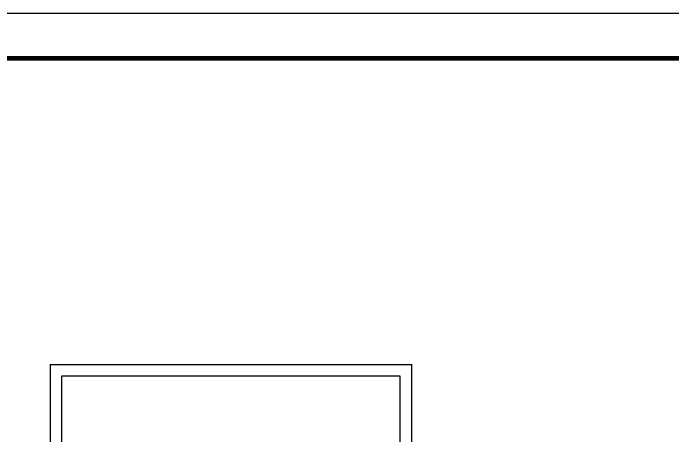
# Model space of a CAD drawing. Extents: x 385 to 3225, y -5 to 1635.
# Drawn here: x 2736.8 to 2882.8, y 1186.5 to 1280 of the extents above; entities that cross this region are included whole.
import ezdxf

# ---------------------------------------------------------------- set-up
doc = ezdxf.new("R2010")
doc.units = 0
doc.header["$LTSCALE"] = 30
doc.header["$MEASUREMENT"] = 0
doc.layers.get('0').update_dxf_attribs({"linetype": 'CONTINUOUS'})

msp = doc.modelspace()

# ---------------------------------------------------------------- linework, layer by layer
for p, q in [((2595, 1280), (3175, 1280)), ((2747.48, 1199.73), (2747.48, 1034.73)), ((2822.48, 1199.73), (2747.48, 1199.73)), ((2822.48, 1034.73), (2822.48, 1199.73))]:
    msp.add_line(p, q)
for points, const_width in [([(2615, 880), (2615, 1270), (3165, 1270), (3165, 880), (2615, 880)], 1), ([(2744.98, 1032.23), (2744.98, 1202.23), (2824.98, 1202.23), (2824.98, 1032.23), (2744.98, 1032.23)], 0.3)]:
    msp.add_lwpolyline(points, dxfattribs=dict(const_width=const_width))

doc.saveas('drawing.dxf')
